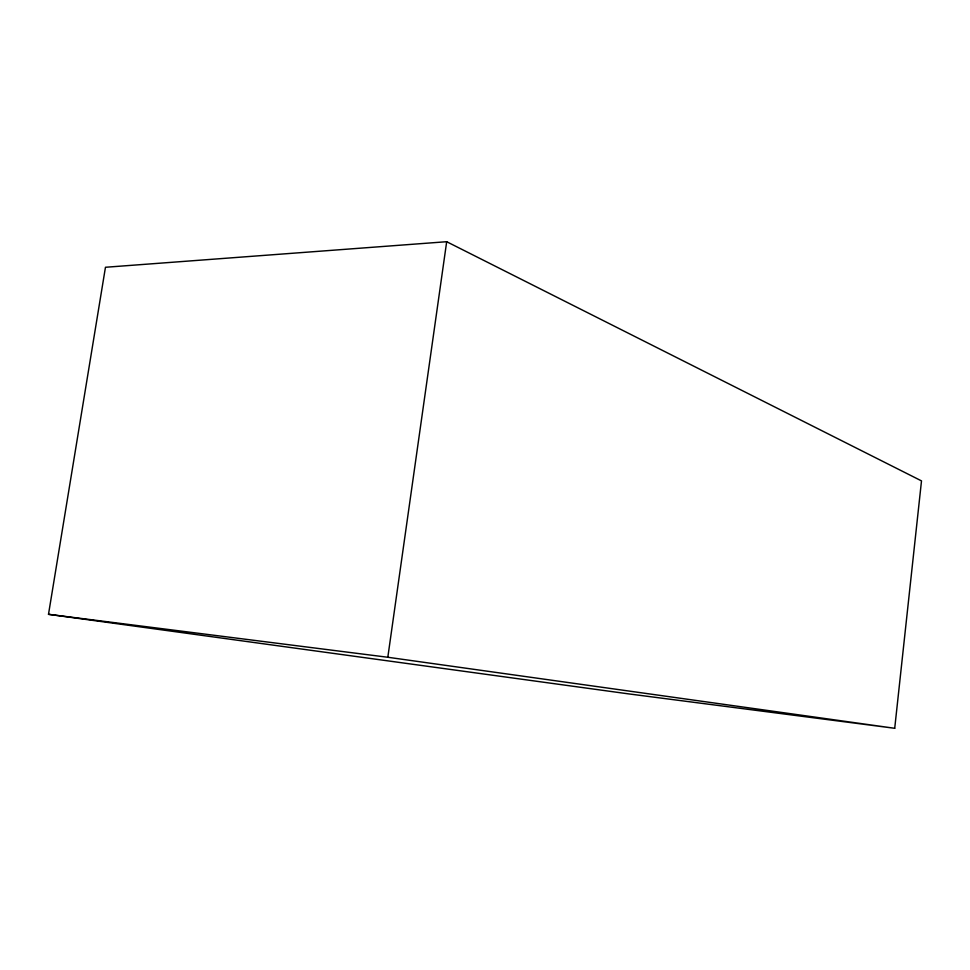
<?xml version="1.0" encoding="UTF-8"?>
<svg xmlns="http://www.w3.org/2000/svg" width="970" height="970" viewBox="0 0 970 970"><rect width="100%" height="100%" fill="white"/><g stroke="black" fill="none" stroke-linecap="round" stroke-linejoin="round"><path stroke-width="1.45" d="M894.716 728.288L921.5 480.89L446.685 241.712L105.463 267.271L48.5 614.313L628.123 693.817L894.716 728.288L387.818 657.26L48.5 614.313M387.818 657.26L446.685 241.712"/></g></svg>
